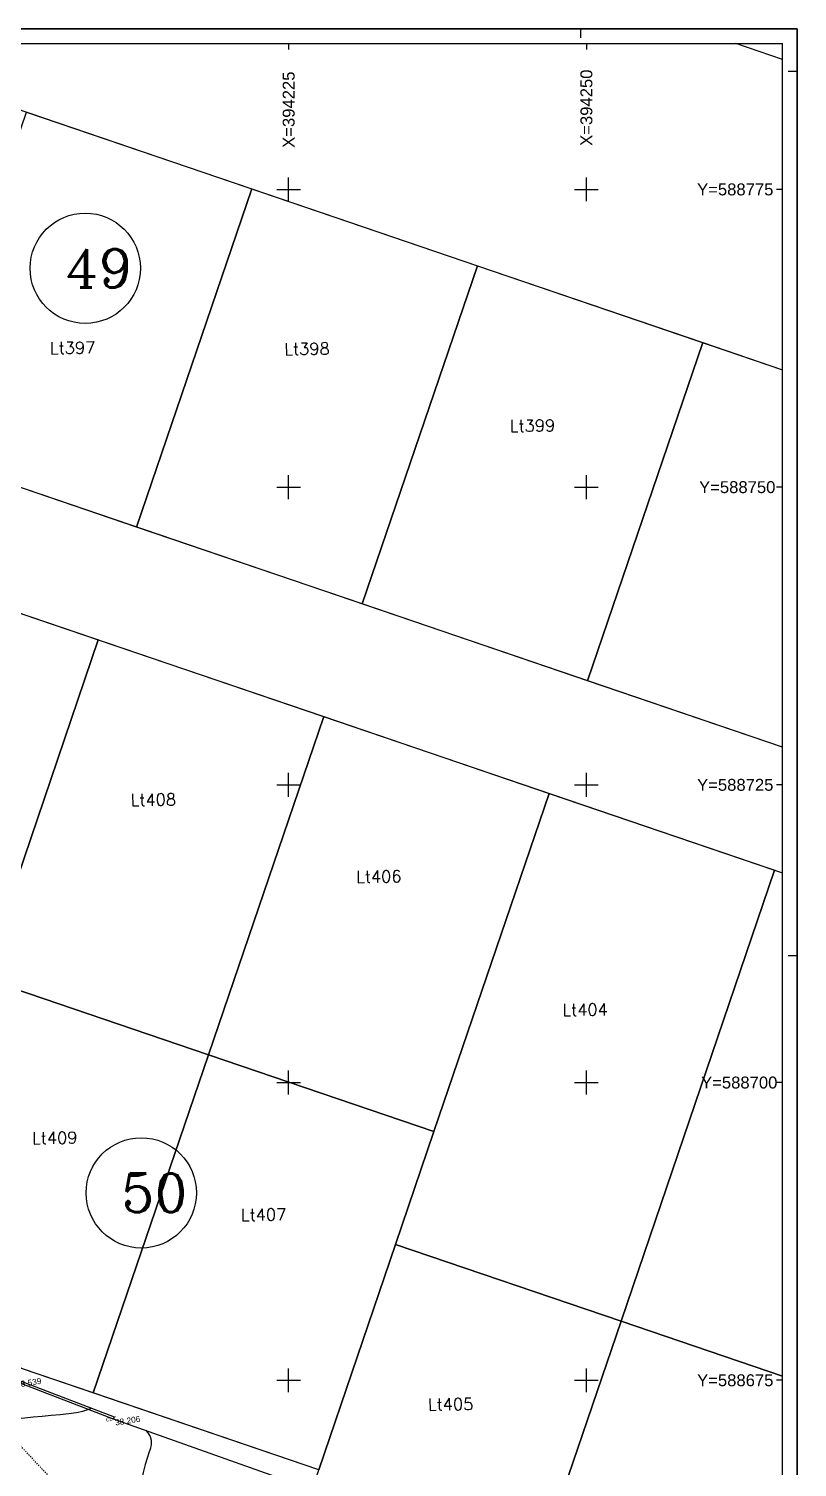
# Model space of a CAD drawing. Header units: metres. Extents: x 394092 to 394268, y 588562 to 588788.
# Drawn here: x 394203.2 to 394267.7, y 588667.7 to 588788.5 of the extents above; entities that cross this region are included whole.
import ezdxf
from ezdxf.enums import TextEntityAlignment as Align

# ---------------------------------------------------------------- set-up
doc = ezdxf.new("R2010")
doc.units = ezdxf.units.M
doc.linetypes.add('ACAD_ISO03W100', pattern=[30, 12, -18])
for name, color, linetype in [('BATIMENT', 6, 'Continuous'), ('CADRE', 7, 'Continuous'), ('Carroyage(1)', 7, 'Continuous'), ('Carroyage(1)_Croix', 7, 'Continuous'), ('Carroyage(1)_Textes', 7, 'Continuous'), ('CLOTURE', 7, 'Continuous'), ('CN_01_00', 7, 'Continuous'), ('IL', 70, 'Continuous'), ('ILOT', 70, 'Continuous'), ('L', 10, 'Continuous'), ('ROUTE', 251, 'Continuous'), ('TF', 160, 'Continuous'), ('TopoAlt', 150, 'Continuous'), ('TopoCod', 1, 'Continuous'), ('TOPOJIS', 7, 'Continuous'), ('TopoMat', 3, 'Continuous')]:
    doc.layers.add(name, color=color, linetype=linetype)
doc.styles.add('ROMANC', font='romanc.shx', dxfattribs={"height": 10})
doc.styles.get("Standard").update_dxf_attribs({"font": 'arial.ttf'})
doc.dimstyles.new('ISO-25', dxfattribs={"dimtxt": 2.5, "dimasz": 2.5, "dimexe": 1.25, "dimexo": 0.625, "dimtad": 1, "dimdec": 3, "dimzin": 1, "dimtxsty": 'Standard', "dimcen": 2.5, "dimadec": 0, "dimazin": 0, "dimtfac": 1, "dimtdec": 3, "dimtmove": 0, "dimatfit": 3, "dimfxl": 1, "dimarcsym": 0})

# ---------------------------------------------------------------- blocks, each defined once
blk = doc.blocks.new('TCPOINT')
at = {"color": 0}
blk.add_point((0, 0), dxfattribs=at)
at = {"layer": 'TopoAlt'}
blk.add_attdef('ALT', text='', height=0.5, dxfattribs=at).set_placement((0.1, -0.1), align=Align.TOP_LEFT)
at = {"layer": 'TopoCod'}
blk.add_attdef('COD', text='', height=0.3, dxfattribs=at).set_placement((-0.1, 0), align=Align.MIDDLE_RIGHT)
at = {"layer": 'TopoMat'}
blk.add_attdef('MAT', (0.1, 0.1), '', height=0.3, dxfattribs=at)
blk = doc.blocks.new('*D14')
at = {"layer": 'Defpoints', "color": 0, "transparency": 16777216}
for p in [(394120.61, 588762), (394247.99, 588603.51), (394247.99, 588603.51)]:
    blk.add_point(p, dxfattribs=at)
at = {"color": 0, "lineweight": 13, "transparency": 16777216, "insert": (394185.49, 588683.71), "char_height": 1.5, "attachment_point": 5, "rotation": 308.7891}
blk.add_mtext('203,330', dxfattribs=at)

msp = doc.modelspace()

# ---------------------------------------------------------------- linework, layer by layer
at = {"color": 0, "ltscale": 0.001}
msp.add_lwpolyline([(394092.0051, 588788.4902), (394267.7032, 588788.4902), (394267.7032, 588562.1496), (394092.0051, 588562.1496)], close=True, dxfattribs=at)
at = {"layer": 'BATIMENT', "elevation": 0.425, "flags": 128}
msp.add_lwpolyline([(394210.2777, 588671.7688), (394226.9018, 588665.8465)], dxfattribs=at)
at = {"layer": 'Carroyage(1)', "ltscale": 0.001}
for p, q in [((394249.5051, 588788.4902), (394249.5051, 588787.7402)), ((394225, 588787.2402), (394225, 588786.7402)), ((394250, 588787.2402), (394250, 588786.7402)), ((394267.7032, 588784.8996), (394266.9532, 588784.8996)), ((394266.4532, 588775), (394265.9532, 588775)), ((394266.4532, 588750), (394265.9532, 588750)), ((394266.4532, 588725), (394265.9532, 588725)), ((394267.7032, 588710.6496), (394266.9532, 588710.6496)), ((394266.4532, 588700), (394265.9532, 588700)), ((394266.4532, 588675), (394265.9532, 588675))]:
    msp.add_line(p, q, dxfattribs=at)
msp.add_lwpolyline([(394092.0051, 588562.1496), (394267.7032, 588562.1496), (394267.7032, 588788.4902), (394092.0051, 588788.4902)], close=True, dxfattribs=at)
at = {"layer": 'Carroyage(1)', "ltscale": 0.001, "const_width": 0.125}
msp.add_lwpolyline([(394093.2551, 588636.3996), (394144.5051, 588636.3996), (394144.5051, 588563.3996), (394266.4532, 588563.3996), (394266.4532, 588787.2402), (394093.2551, 588787.2402)], close=True, dxfattribs=at)
msp.add_lwpolyline([(394093.2551, 588636.3996), (394144.5051, 588636.3996), (394144.5051, 588563.3996), (394266.4532, 588563.3996), (394266.4532, 588787.2402), (394093.2551, 588787.2402)], close=True, dxfattribs=at)
at = {"layer": 'Carroyage(1)_Croix', "ltscale": 0.001}
for p, q in [((394225, 588774), (394225, 588776)), ((394250, 588774), (394250, 588776)), ((394224, 588775), (394226, 588775)), ((394249, 588775), (394251, 588775)), ((394225, 588749), (394225, 588751)), ((394250, 588749), (394250, 588751)), ((394224, 588750), (394226, 588750)), ((394249, 588750), (394251, 588750)), ((394224, 588725), (394226, 588725)), ((394225, 588724), (394225, 588726)), ((394249, 588725), (394251, 588725)), ((394250, 588724), (394250, 588726)), ((394225, 588699), (394225, 588701)), ((394250, 588699), (394250, 588701)), ((394224, 588700), (394226, 588700)), ((394249, 588700), (394251, 588700)), ((394225, 588674), (394225, 588676)), ((394250, 588674), (394250, 588676)), ((394224, 588675), (394226, 588675)), ((394249, 588675), (394251, 588675))]:
    msp.add_line(p, q, dxfattribs=at)
at = {"layer": 'CLOTURE', "elevation": 0.874, "flags": 128}
for points in [[(394193.6816, 588692.374), (394192.5806, 588688.4691), (394201.9687, 588674.9522), (394210.2777, 588671.7688)], [(394193.8548, 588692.3252), (394192.7769, 588688.5021), (394202.0849, 588675.1004), (394210.3421, 588671.9369)], [(394210.3421, 588671.9369), (394210.2817, 588671.7674)]]:
    msp.add_lwpolyline(points, dxfattribs=at)
at = {"layer": 'CN_01_00', "color": 7, "elevation": 38.25, "flags": 128}
for points in [[(394195.734, 588676.0369), (394196.0867, 588675.6268), (394196.8684, 588674.7479), (394197.6294, 588673.9231), (394198.3376, 588673.1897), (394198.9605, 588672.5851), (394199.4761, 588672.1368), (394199.9033, 588671.8324), (394200.2711, 588671.6495), (394200.6087, 588671.5657), (394200.9452, 588671.5586), (394201.3095, 588671.6059), (394201.731, 588671.6851), (394202.2385, 588671.7739), (394202.8513, 588671.8543), (394203.5479, 588671.9261), (394204.2969, 588671.9934), (394205.067, 588672.0604), (394205.8267, 588672.1314), (394206.5447, 588672.2104), (394207.1896, 588672.3017), (394207.73, 588672.4094), (394208.1445, 588672.535), (394208.443, 588672.6645)], [(394212.9754, 588670.8078), (394213.1782, 588670.5806), (394213.3672, 588670.2658), (394213.4535, 588669.9603), (394213.4545, 588669.6453), (394213.3873, 588669.3018), (394213.2694, 588668.9109), (394213.1178, 588668.4537), (394212.95, 588667.9114), (394212.7832, 588667.2651), (394212.6701, 588666.6975)]]:
    msp.add_lwpolyline(points, dxfattribs=at)
at = {"layer": 'IL'}
for points in [[(394266.4532, 588728.1685), (394118.205, 588778.677), (394119.4171, 588787.2402)], [(394186.0961, 588787.2402), (394266.4532, 588759.8619)], [(394266.4532, 588785.9063), (394262.5571, 588787.2402)], [(394266.4532, 588657.7072), (394251.807, 588614.72), (394222.13, 588651.645), (394227.525, 588667.48), (394202.57, 588675.982), (394140.517, 588753.19), (394142.752, 588759.749), (394266.4532, 588717.6037)]]:
    msp.add_lwpolyline(points, dxfattribs=at)
at = {"layer": 'ILOT'}
for centre in [(394207.9215, 588768.3765), (394212.6275, 588690.7345)]:
    msp.add_circle(centre, 4.63, dxfattribs=at)
at = {"layer": 'L'}
for points in [[(394266.4532, 588785.9065), (394262.5574, 588787.2402)], [(394266.4532, 588728.1683), (394250.1, 588733.74), (394259.775, 588762.137), (394266.4532, 588759.8618)], [(394266.4532, 588728.1683), (394250.1, 588733.74), (394259.775, 588762.137), (394266.4532, 588759.8618)], [(394266.4532, 588675.3456), (394252.906, 588679.961), (394265.806, 588717.824), (394266.4532, 588717.6035)], [(394266.4532, 588657.7061), (394262.163, 588645.114), (394248.863, 588649.645), (394243.231, 588651.564), (394252.906, 588679.961), (394266.4532, 588675.3456)]]:
    msp.add_lwpolyline(points, dxfattribs=at)
for points in [[(394202.981, 588781.487), (394221.913, 588775.037), (394212.237, 588746.64), (394193.306, 588753.09)], [(394221.913, 588775.037), (394240.844, 588768.587), (394231.169, 588740.19), (394212.237, 588746.64)], [(394221.913, 588775.037), (394240.844, 588768.587), (394231.169, 588740.19), (394212.237, 588746.64)], [(394240.844, 588768.587), (394259.775, 588762.137), (394250.1, 588733.74), (394231.169, 588740.19)], [(394240.844, 588768.587), (394259.775, 588762.137), (394250.1, 588733.74), (394231.169, 588740.19)], [(394190.08, 588743.624), (394209.012, 588737.174), (394199.337, 588708.777), (394180.406, 588715.227), (394185.348, 588729.733)], [(394209.012, 588737.174), (394227.943, 588730.724), (394218.268, 588702.327), (394199.337, 588708.777)], [(394227.943, 588730.724), (394246.875, 588724.274), (394237.2, 588695.877), (394218.268, 588702.327)], [(394246.875, 588724.274), (394265.806, 588717.824), (394252.906, 588679.961), (394233.975, 588686.412), (394237.2, 588695.877)], [(394199.337, 588708.777), (394218.268, 588702.327), (394208.593, 588673.93), (394202.57, 588675.982), (394192.453, 588688.57)], [(394218.268, 588702.327), (394237.2, 588695.877), (394233.975, 588686.412), (394227.525, 588667.48), (394208.593, 588673.93)], [(394233.975, 588686.412), (394252.906, 588679.961), (394243.231, 588651.564), (394224.3, 588658.014), (394227.525, 588667.48)]]:
    msp.add_lwpolyline(points, close=True, dxfattribs=at)
at = {"layer": 'ROUTE', "linetype": 'ACAD_ISO03W100', "lineweight": 30, "ltscale": 0.002, "elevation": 0.081, "flags": 128}
msp.add_lwpolyline([(394251.5401, 588613.4872), (394247.1732, 588619.3318), (394239.1489, 588624.9325), (394236.0797, 588628.8156), (394234.03, 588632.221), (394228.4878, 588639.8855), (394219.3841, 588651.4226), (394200.8101, 588671.2791), (394190.2476, 588685.1331), (394180.5288, 588698.7389), (394169.2745, 588711.7312), (394143.9048, 588748.7184), (394128.9052, 588766.3983)], dxfattribs=at)
at = {"layer": 'TF'}
msp.add_lwpolyline([(394266.4532, 588785.9065), (394262.5574, 588787.2402)], dxfattribs=at)

# ---------------------------------------------------------------- block references
at = {"layer": 'TOPOJIS'}
ref = msp.add_blockref('TCPOINT', (394201.9687, 588674.9522, 38.539), dxfattribs=dict(at, rotation=8.918647236070969))
ref.add_attrib('MAT', '147', (394202.052, 588675.0665, 38.539), dxfattribs={"layer": 'TopoMat', "height": 0.06, "rotation": 8.918647})
ref.add_attrib('ALT', '38.539', dxfattribs={"layer": 'TopoAlt', "height": 0.5, "rotation": 8.918647}).set_placement((394202.083, 588674.8689, 38.539), align=Align.TOP_LEFT)
ref.add_attrib('COD', 'CL', dxfattribs={"layer": 'TopoCod', "height": 0.3, "rotation": 8.918647}).set_placement((394201.8699, 588674.9367, 38.539), align=Align.MIDDLE_RIGHT)
ref = msp.add_blockref('TCPOINT', (394210.2777, 588671.7688, 38.206), dxfattribs=dict(at, rotation=8.918647236070969))
ref.add_attrib('MAT', '168', (394210.361, 588671.8831, 38.206), dxfattribs={"layer": 'TopoMat', "height": 0.06, "rotation": 8.918647})
ref.add_attrib('ALT', '38.206', dxfattribs={"layer": 'TopoAlt', "height": 0.5, "rotation": 8.918647}).set_placement((394210.392, 588671.6855, 38.206), align=Align.TOP_LEFT)
ref.add_attrib('COD', 'CL', dxfattribs={"layer": 'TopoCod', "height": 0.3, "rotation": 8.918647}).set_placement((394210.1789, 588671.7533, 38.206), align=Align.MIDDLE_RIGHT)

# ---------------------------------------------------------------- texts
at = {"layer": 'CADRE', "lineweight": 13, "style": 'ROMANC'}
for s, p in [('Lt397', (394206.8586, 588761.6978)), ('Lt398', (394226.5405, 588761.6135)), ('Lt399', (394245.472, 588755.1635)), ('Lt408', (394213.64, 588723.7505)), ('Lt406', (394232.5715, 588717.3005)), ('Lt404', (394249.8905, 588706.1175)), ('Lt409', (394205.3605, 588695.3535)), ('Lt407', (394222.8965, 588688.9035)), ('Lt405', (394238.603, 588672.988))]:
    msp.add_text(s, height=1, rotation=0.638786, dxfattribs=at).set_placement(p, align=Align.MIDDLE)
at = {"layer": 'Carroyage(1)_Textes', "ltscale": 0.001}
for s, p in [('X=394225', (394225.5, 588778.4902)), ('X=394250', (394250.5, 588778.6569))]:
    msp.add_text(s, height=1, rotation=90, dxfattribs=at).set_placement(p)
for s, p in [('Y=588775', (394259.2952, 588774.5)), ('Y=588750', (394259.4619, 588749.5)), ('Y=588725', (394259.2952, 588724.5)), ('Y=588700', (394259.6286, 588699.5)), ('Y=588675', (394259.2952, 588674.5))]:
    msp.add_text(s, height=1, dxfattribs=at).set_placement(p)
at = {"layer": 'ILOT', "style": 'ROMANC'}
for s, p in [(' 49', (394207.9215, 588768.3765)), (' 50', (394212.6275, 588690.7345))]:
    msp.add_text(s, height=3.23, dxfattribs=at).set_placement(p, align=Align.MIDDLE)

# ---------------------------------------------------------------- dimensions: what is measured, and where the dimension line sits
at = {"color": 0, "lineweight": 13}
dim = msp.add_aligned_dim(p1=(394120.614, 588761.996), p2=(394247.991, 588603.509), distance=0, dimstyle='ISO-25', override={"dimtxt": 1.5, "dimasz": 20, "dimdec": 3, "dimzin": 1, "dimse1": 1, "dimse2": 1, "dimsd1": 1, "dimsd2": 1, "dimtdec": 3}, dxfattribs=at)
dim.commit()
dim.dimension.update_dxf_attribs({"geometry": '*D14', "text_midpoint": (394185.4923, 588683.7088)})

doc.saveas('drawing.dxf')
